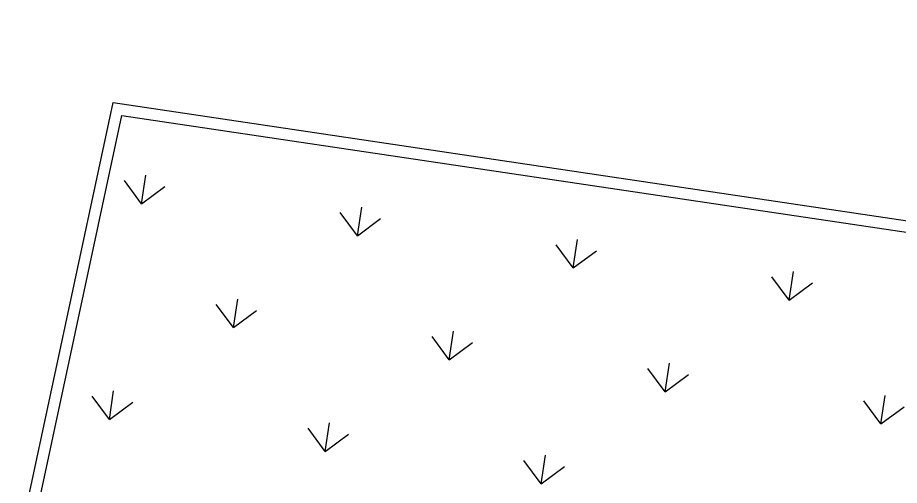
# Model space of a CAD drawing. Header units: millimetres. Extents: x 338 to 506, y 179 to 335.
# Drawn here: x 359.86 to 371.47, y 252.89 to 259.05 of the extents above; entities that cross this region are included whole.
import ezdxf

# ---------------------------------------------------------------- set-up
doc = ezdxf.new("R2010")
doc.units = ezdxf.units.MM
doc.layers.add('ANDEN', color=251, linetype='Continuous')
doc.layers.add('MUROS', color=32, linetype='Continuous')

# ---------------------------------------------------------------- blocks, each defined once
blk = doc.blocks.new('*U891')
at = {"layer": 'ANDEN', "linetype": 'Continuous', "extrusion": (0, 0, -1)}
for points in [[(-63.105, 138.501), (-127.805, 135.546), (-109.656, 135.546)], [(-63.105, 138.501), (-81.254, 138.501), (-127.805, 135.546)]]:
    blk.add_solid(points, dxfattribs=at)
blk = doc.blocks.new('*X963')
at = {"color": 0}
for p, q in [((66.523, 134.949), (66.793, 135.218)), ((69.397, 134.949), (69.666, 135.218)), ((66.523, 134.949), (66.793, 134.679)), ((66.523, 134.949), (66.904, 134.949)), ((69.397, 134.949), (69.666, 134.679)), ((69.397, 134.949), (69.778, 134.949)), ((67.96, 133.512), (68.23, 133.781)), ((67.96, 133.512), (68.23, 133.243)), ((67.96, 133.512), (68.341, 133.512)), ((66.523, 132.075), (66.793, 132.345)), ((69.397, 132.075), (69.666, 132.345)), ((66.523, 132.075), (66.793, 131.806)), ((66.523, 132.075), (66.904, 132.075)), ((69.397, 132.075), (69.666, 131.806)), ((69.397, 132.075), (69.778, 132.075)), ((67.96, 130.638), (68.23, 130.908)), ((67.96, 130.638), (68.23, 130.369)), ((67.96, 130.638), (68.341, 130.638)), ((66.523, 129.201), (66.793, 129.471)), ((69.397, 129.201), (69.666, 129.471)), ((66.523, 129.201), (66.793, 128.932)), ((66.523, 129.201), (66.904, 129.201)), ((69.397, 129.201), (69.666, 128.932)), ((69.397, 129.201), (69.778, 129.201)), ((67.96, 127.765), (68.23, 128.034)), ((67.96, 127.765), (68.23, 127.495)), ((67.96, 127.765), (68.341, 127.765)), ((69.397, 126.328), (69.666, 126.597)), ((69.397, 126.328), (69.666, 126.058)), ((69.397, 126.328), (69.778, 126.328)), ((67.96, 124.891), (68.23, 125.16)), ((67.96, 124.891), (68.23, 124.622)), ((67.96, 124.891), (68.341, 124.891))]:
    blk.add_line(p, q, dxfattribs=at)
blk = doc.blocks.new('A$C7152A42C')
at = {"layer": 'ANDEN'}
for points in [[(59.0954, 108.85105), (59.0954, 113.85105), (60.0954, 113.85105), (60.0954, 118.85105), (59.0954, 118.85105), (59.0954, 123.85105), (60.0954, 123.85105), (60.0954, 136.18757), (70.659, 135.51684), (70.659, 108.85105)], [(59.2454, 109.00105), (59.2454, 113.70105), (60.2454, 113.70105), (60.2454, 119.00105), (59.2454, 119.00105), (59.2454, 123.70105), (60.2454, 123.70105), (60.2454, 136.02774), (70.509, 135.37606), (70.509, 109.00105)]]:
    blk.add_lwpolyline(points, close=True, dxfattribs=at)
at = {"layer": 'ANDEN', "linetype": 'Continuous'}
blk.add_blockref('*U891', (0, 0), dxfattribs=at)
at = {"layer": 'ANDEN', "color": 251, "linetype": 'Continuous'}
blk.add_blockref('*X963', (0, 0), dxfattribs=at)

msp = doc.modelspace()

# ---------------------------------------------------------------- block references
at = {"layer": 'MUROS', "color": 32, "rotation": 81.53046525965426}
msp.add_blockref('A$C7152A42C', (484.748, 168.084), dxfattribs=at)

doc.saveas('drawing.dxf')
